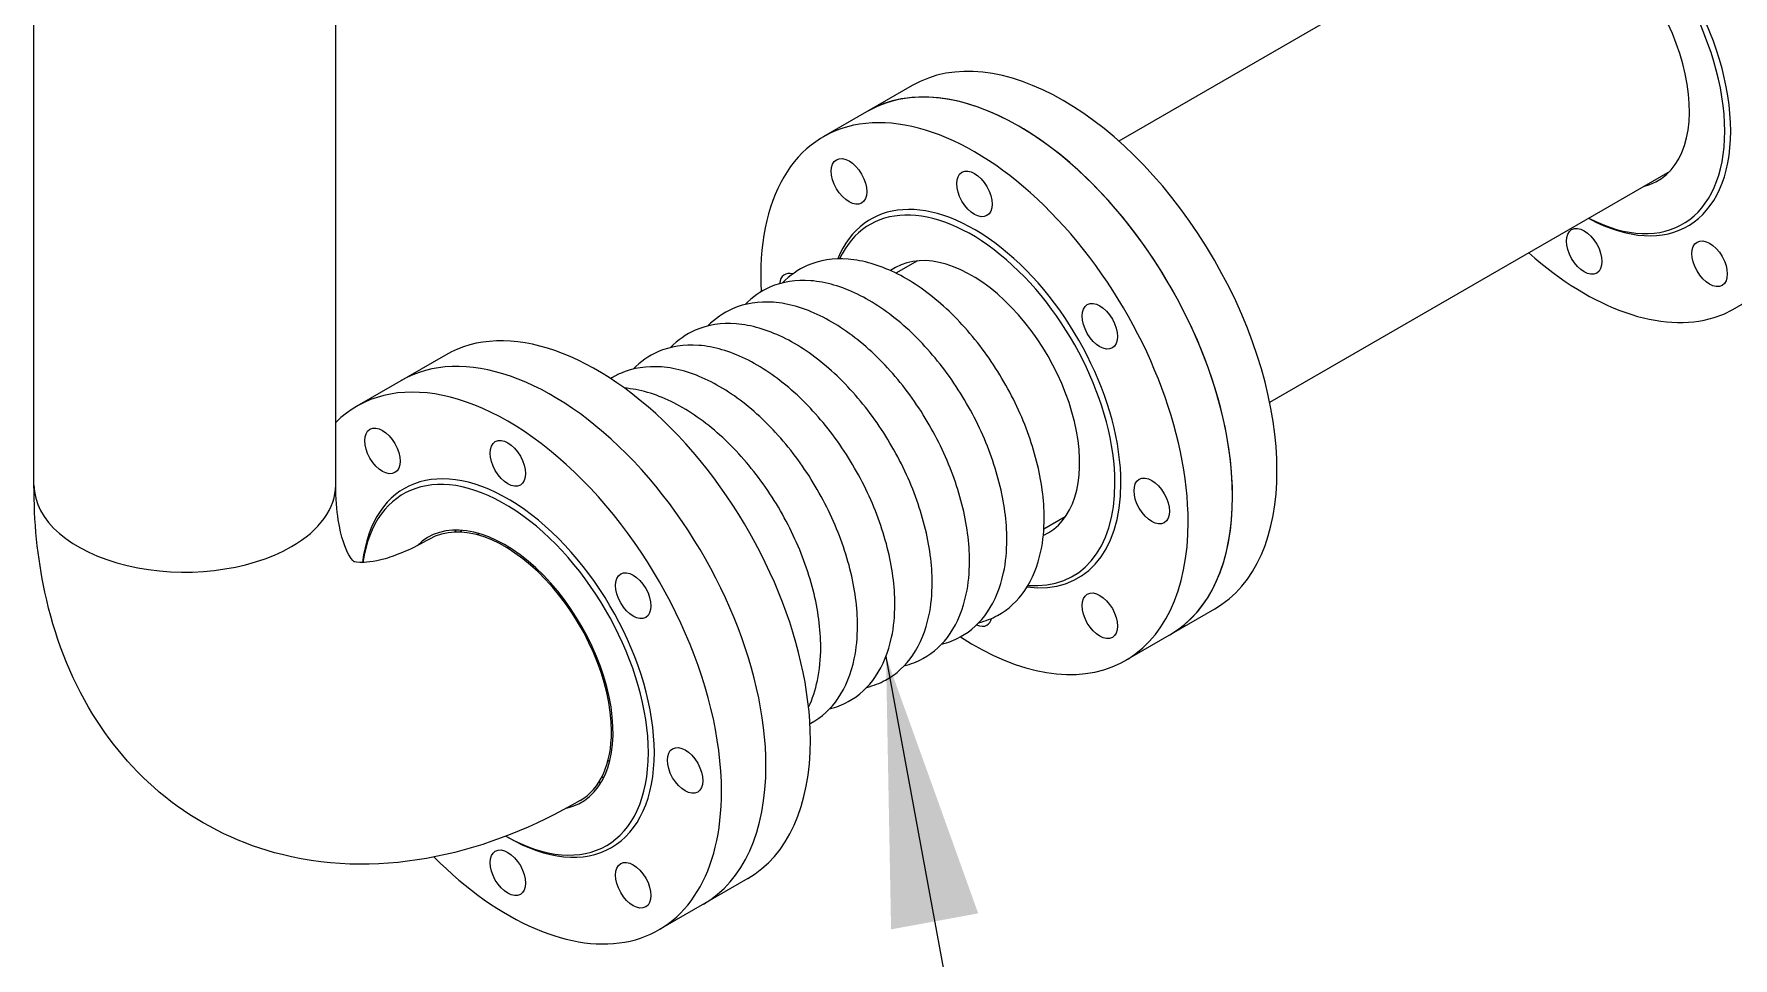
# Model space of a CAD drawing. Header units: millimetres. Extents: x -312439 to 477422, y -331570 to 212570.
# Drawn here: x 353733 to 354522, y 138670 to 139098 of the extents above; entities that cross this region are included whole.
import ezdxf

# ---------------------------------------------------------------- set-up
doc = ezdxf.new("R2010")
doc.units = ezdxf.units.MM
doc.layers.add('TEXTO FORMATO', color=4, linetype='Continuous')
doc.styles.add('ROMAND', font='ROMAND.SHX')
doc.dimstyles.new('1-50 (MILIMETRO)', dxfattribs={"dimscale": 0, "dimtxt": 125, "dimasz": 125, "dimexe": 100, "dimexo": 100, "dimgap": 50, "dimtad": 0, "dimdec": 0, "dimzin": 0, "dimdsep": 46, "dimtxsty": 'ROMAND', "dimcen": -390, "dimclrd": 1, "dimclre": 1, "dimclrt": 3, "dimadec": 0, "dimazin": 0, "dimtfac": 1, "dimtdec": 0, "dimtix": 1, "dimtmove": 2, "dimatfit": 2, "dimfxl": 1, "dimtvp": 1, "dimtolj": 1, "dimtzin": 0, "dimarcsym": 0})

msp = doc.modelspace()

# ---------------------------------------------------------------- linework, layer by layer
at = {"color": 5, "linetype": 'Continuous', "lineweight": 0, "extrusion": (4.44089e-16, 0.816497, 0.57735)}
for p, q in [((353733.478, 138889.018), (353733.478, 139336.46)), ((353873.467, 138889.018), (353873.467, 139336.46)), ((354422.444, 139155.753), (354236.829, 139048.588)), ((354492.438, 139034.519), (354306.823, 138927.355))]:
    msp.add_line(p, q, dxfattribs=at)
at = {"color": 4, "linetype": 'Continuous', "lineweight": 0, "extrusion": (4.44089e-16, 0.816497, 0.57735)}
for p, q in [((354140.951, 139074.338), (354099.728, 139050.538)), ((354143.413, 138993.028), (354133.447, 138987.274)), ((353924.445, 138949.338), (353883.222, 138925.538)), ((354211.999, 138874.234), (354202.032, 138868.48)), ((354281.184, 138831.447), (354239.961, 138807.647)), ((353952.436, 138726.114), (353953.338, 138725.593)), ((354064.678, 138706.447), (354023.455, 138682.647))]:
    msp.add_line(p, q, dxfattribs=at)
at = {"color": 4, "linetype": 'Continuous', "lineweight": 0}
for centre, major_axis, start_param, end_param in [((354493.991, 139116.238), (70.117, -121.446), 0.7853982, 2.7909146), ((354473.379, 139104.338), (70.117, -121.446), 0.7853982, 2.8101039), ((354452.768, 139092.438), (70.117, -121.446), 0.7853982, 4.1897984), ((354452.768, 139092.438), (48.071, -83.262), 0.7853982, 3.8969517), ((354451.382, 139091.638), (47.091, -81.565), 0.7853982, 3.8745889), ((354451.382, 139091.638), (35.518, -61.518), 6.1117729, 9.5961904), ((354211.068, 138952.893), (-70.117, 121.446), 3.1415927, 6.2831853), ((354190.456, 138940.993), (-70.117, 121.446), 3.1415927, 6.2831853), ((354190.456, 138940.993), (70.117, -121.446), 0.7853982, 3.1415927), ((354169.845, 138929.093), (70.117, -121.446), 0.7853982, 3.9923619), ((354452.768, 139092.438), (48.071, -83.262), 5.5278263, 7.0685835), ((354451.382, 139091.638), (47.091, -81.565), 5.5501891, 7.0685835), ((354452.768, 139092.438), (70.117, -121.446), 5.2349796, 7.0685835), ((354169.845, 138929.093), (48.071, -83.262), 0.7853982, 3.5596832), ((354168.459, 138928.293), (47.091, -81.565), 0.7853982, 3.5220032), ((354168.459, 138928.293), (35.518, -61.518), 6.2237155, 9.4842478), ((354087.572, 138976.593), (5.818, -10.076), 2.6038491, 3.8081087), ((353994.561, 138827.893), (70.117, -121.446), 0.7853982, 3.1415927), ((353973.95, 138815.993), (70.117, -121.446), 0.7853982, 3.1415927), ((353953.338, 138804.093), (70.117, -121.446), 0.7853982, 3.2926829), ((353953.338, 138804.093), (48.071, -83.262), 0.7853982, 3.7988444), ((353951.953, 138803.293), (47.091, -81.565), 0.7853982, 3.7733612), ((354169.845, 138929.093), (48.071, -83.262), 5.8650947, 7.0685835), ((354168.459, 138928.293), (47.091, -81.565), 5.9027747, 7.0685835), ((354190.456, 138940.993), (70.117, -121.446), 0, 0.7853982), ((354169.845, 138929.093), (70.117, -121.446), 5.4324161, 7.0685835), ((354169.845, 138834.093), (-5.818, 10.076), 3.1415927, 3.6793362), ((354169.845, 138834.093), (-5.818, 10.076), 2.4750766, 3.1415927), ((353951.953, 138803.293), (47.091, -81.565), 5.5050704, 7.0685835), ((353953.338, 138804.093), (48.071, -83.262), 5.4977871, 7.0685835), ((353994.561, 138827.893), (70.117, -121.446), 0, 0.7853982), ((353973.95, 138815.993), (70.117, -121.446), 0, 0.7853982), ((353953.338, 138804.093), (70.117, -121.446), 5.1450894, 7.0685835)]:
    msp.add_ellipse(centre, major_axis=major_axis, ratio=0.5773503, start_param=start_param, end_param=end_param, dxfattribs=at)
for centre, major_axis in [((354111.669, 139029.855), (5.818, -10.076)), ((354169.845, 139024.093), (5.818, -10.076)), ((354452.768, 138997.438), (-5.818, 10.076)), ((354510.943, 138991.676), (-5.818, 10.076)), ((354228.02, 138962.68), (-5.818, 10.076)), ((353895.163, 138904.855), (5.818, -10.076)), ((353953.338, 138899.093), (5.818, -10.076)), ((354252.117, 138881.593), (-5.818, 10.076)), ((354011.514, 138837.68), (-5.818, 10.076)), ((354228.02, 138828.33), (-5.818, 10.076)), ((354035.611, 138756.593), (-5.818, 10.076)), ((353953.338, 138709.093), (-5.818, 10.076)), ((354011.514, 138703.33), (-5.818, 10.076))]:
    msp.add_ellipse(centre, major_axis=major_axis, ratio=0.5773503, dxfattribs=at)
at = {"color": 5, "linetype": 'Continuous', "lineweight": 0}
for centre, major_axis, start_param, end_param in [((353803.473, 138889.018), (69.994, 0), 3.1415927, 5.4977871), ((353803.473, 138889.018), (69.994, 0), 5.4977871, 6.2831853), ((353951.953, 138803.293), (35.518, -61.518), 6.1036024, 9.5816852), ((353951.953, 138803.293), (34.997, -60.617), 0.7853982, 3.1415927), ((353973.95, 138815.993), (35.518, -61.518), 3.4564323, 3.481239), ((353973.95, 138815.993), (34.293, -59.397), 3.408813, 3.4341272), ((353973.95, 138815.993), (30.619, -53.033), 3.2605556, 3.2880462), ((353951.953, 138803.293), (34.997, -60.617), 0, 0.7853982), ((353973.95, 138815.993), (30.619, -53.033), 6.1367318, 6.1642223), ((353973.95, 138815.993), (35.518, -61.518), 5.943539, 5.9683457), ((353973.95, 138815.993), (34.293, -59.397), 5.9906507, 6.0159649)]:
    msp.add_ellipse(centre, major_axis=major_axis, ratio=0.5773503, start_param=start_param, end_param=end_param, dxfattribs=at)
at = {"color": 4, "linetype": 'Continuous', "lineweight": 0}
for points, knots in [([(354202.195, 138873.728), (354202.195, 138882.096), (354200.991, 138891.016), (354196.394, 138909.107), (354193.008, 138918.273), (354184.43, 138935.953), (354179.249, 138944.465), (354167.582, 138960.043), (354161.099, 138967.106), (354147.392, 138979.093), (354140.169, 138984.008), (354125.617, 138991.084), (354118.28, 138993.254), (354104.483, 138994.314), (354097.982, 138993.343), (354087.938, 138988.931), (354084.088, 138986.217), (354080.835, 138982.816)], [0, 0, 0, 0, 0.3311572, 0.3311572, 0.6612789, 0.6612789, 0.9899629, 0.9899629, 1.3188617, 1.3188617, 1.6494604, 1.6494604, 1.9798425, 1.9798425, 2.2926986, 2.2926986, 2.5231338, 2.5231338, 2.5231338, 2.5231338]), ([(354184.874, 138863.728), (354184.874, 138872.096), (354183.67, 138881.016), (354179.074, 138899.107), (354175.687, 138908.273), (354167.11, 138925.953), (354161.928, 138934.465), (354150.262, 138950.043), (354143.778, 138957.106), (354130.072, 138969.093), (354122.848, 138974.008), (354108.297, 138981.084), (354100.96, 138983.254), (354087.162, 138984.314), (354080.661, 138983.343), (354070.617, 138978.931), (354066.767, 138976.217), (354063.515, 138972.816)], [0, 0, 0, 0, 0.3311572, 0.3311572, 0.6612789, 0.6612789, 0.9899629, 0.9899629, 1.3188617, 1.3188617, 1.6494604, 1.6494604, 1.9798425, 1.9798425, 2.2926986, 2.2926986, 2.5231338, 2.5231338, 2.5231338, 2.5231338]), ([(354167.554, 138853.728), (354167.554, 138862.096), (354166.35, 138871.016), (354161.753, 138889.107), (354158.367, 138898.273), (354149.789, 138915.953), (354144.608, 138924.465), (354132.941, 138940.043), (354126.458, 138947.106), (354112.751, 138959.093), (354105.528, 138964.008), (354090.976, 138971.084), (354083.639, 138973.254), (354069.842, 138974.314), (354063.341, 138973.343), (354053.297, 138968.931), (354049.447, 138966.217), (354046.194, 138962.816)], [0, 0, 0, 0, 0.3311572, 0.3311572, 0.6612789, 0.6612789, 0.9899629, 0.9899629, 1.3188617, 1.3188617, 1.6494604, 1.6494604, 1.9798425, 1.9798425, 2.2926986, 2.2926986, 2.5231338, 2.5231338, 2.5231338, 2.5231338]), ([(354150.233, 138843.728), (354150.233, 138852.096), (354149.029, 138861.016), (354144.433, 138879.107), (354141.046, 138888.273), (354132.469, 138905.953), (354127.287, 138914.465), (354115.621, 138930.043), (354109.137, 138937.106), (354095.431, 138949.093), (354088.207, 138954.008), (354073.656, 138961.084), (354066.319, 138963.254), (354052.521, 138964.314), (354046.02, 138963.343), (354035.976, 138958.931), (354032.126, 138956.217), (354028.873, 138952.816)], [0, 0, 0, 0, 0.3311572, 0.3311572, 0.6612789, 0.6612789, 0.9899629, 0.9899629, 1.3188617, 1.3188617, 1.6494604, 1.6494604, 1.9798425, 1.9798425, 2.2926986, 2.2926986, 2.5231338, 2.5231338, 2.5231338, 2.5231338]), ([(354132.913, 138833.728), (354132.913, 138842.096), (354131.709, 138851.016), (354127.112, 138869.107), (354123.726, 138878.273), (354115.148, 138895.953), (354109.967, 138904.465), (354098.3, 138920.043), (354091.817, 138927.106), (354078.11, 138939.093), (354070.887, 138944.008), (354056.335, 138951.084), (354048.998, 138953.254), (354035.201, 138954.314), (354028.7, 138953.343), (354018.656, 138948.931), (354014.806, 138946.217), (354011.553, 138942.816)], [0, 0, 0, 0, 0.3311572, 0.3311572, 0.6612789, 0.6612789, 0.9899629, 0.9899629, 1.3188617, 1.3188617, 1.6494604, 1.6494604, 1.9798425, 1.9798425, 2.2926986, 2.2926986, 2.5231338, 2.5231338, 2.5231338, 2.5231338]), ([(354115.592, 138823.728), (354115.592, 138832.096), (354114.388, 138841.016), (354109.792, 138859.107), (354106.405, 138868.273), (354097.828, 138885.953), (354092.646, 138894.465), (354080.98, 138910.043), (354074.496, 138917.106), (354060.79, 138929.093), (354053.566, 138934.008), (354039.014, 138941.084), (354031.678, 138943.254), (354017.88, 138944.314), (354011.379, 138943.343), (354004.024, 138940.112), (354002.507, 138939.308), (354001.056, 138938.397)], [0, 0, 0, 0, 0.3311572, 0.3311572, 0.6612789, 0.6612789, 0.9899629, 0.9899629, 1.3188617, 1.3188617, 1.6494604, 1.6494604, 1.9798425, 1.9798425, 2.2926986, 2.2926986, 2.3777037, 2.3777037, 2.3777037, 2.3777037]), ([(354098.521, 138813.787), (354098.521, 138822.176), (354097.313, 138831.115), (354092.705, 138849.239), (354089.311, 138858.421), (354080.714, 138876.127), (354075.522, 138884.651), (354063.831, 138900.249), (354057.334, 138907.318), (354043.598, 138919.317), (354036.357, 138924.235), (354021.809, 138931.291), (354014.494, 138933.452), (354007.421, 138934.001)], [0, 0, 0, 0, 0.3314022, 0.3314022, 0.6617565, 0.6617565, 0.9906422, 0.9906422, 1.3197508, 1.3197508, 1.6505986, 1.6505986, 1.9792844, 1.9792844, 1.9792844, 1.9792844]), ([(354171.866, 138825.146), (354174.916, 138825.891), (354177.836, 138827.016), (354185.574, 138831.251), (354189.878, 138835.243), (354196.769, 138845.334), (354199.252, 138851.532), (354201.699, 138863.201), (354202.195, 138868.351), (354202.195, 138873.728)], [5.33084779, 5.33084779, 5.33084779, 5.33084779, 5.48461365, 5.48461365, 5.76847899, 5.76847899, 6.0704186, 6.0704186, 6.28318531, 6.28318531, 6.28318531, 6.28318531]), ([(354154.545, 138815.146), (354157.596, 138815.891), (354160.515, 138817.016), (354168.253, 138821.251), (354172.557, 138825.243), (354179.449, 138835.334), (354181.931, 138841.532), (354184.379, 138853.201), (354184.874, 138858.351), (354184.874, 138863.728)], [5.33084779, 5.33084779, 5.33084779, 5.33084779, 5.48461365, 5.48461365, 5.76847899, 5.76847899, 6.0704186, 6.0704186, 6.28318531, 6.28318531, 6.28318531, 6.28318531]), ([(354137.225, 138805.146), (354140.275, 138805.891), (354143.195, 138807.016), (354150.933, 138811.251), (354155.237, 138815.243), (354162.128, 138825.334), (354164.611, 138831.532), (354167.058, 138843.201), (354167.554, 138848.351), (354167.554, 138853.728)], [5.33084779, 5.33084779, 5.33084779, 5.33084779, 5.48461365, 5.48461365, 5.76847899, 5.76847899, 6.0704186, 6.0704186, 6.28318531, 6.28318531, 6.28318531, 6.28318531]), ([(354119.904, 138795.146), (354122.955, 138795.891), (354125.874, 138797.016), (354133.612, 138801.251), (354137.916, 138805.243), (354144.808, 138815.334), (354147.29, 138821.532), (354149.738, 138833.201), (354150.233, 138838.351), (354150.233, 138843.728)], [5.33084779, 5.33084779, 5.33084779, 5.33084779, 5.48461365, 5.48461365, 5.76847899, 5.76847899, 6.0704186, 6.0704186, 6.28318531, 6.28318531, 6.28318531, 6.28318531]), ([(354102.584, 138785.146), (354105.634, 138785.891), (354108.554, 138787.016), (354116.292, 138791.251), (354120.596, 138795.243), (354127.487, 138805.334), (354129.97, 138811.532), (354132.417, 138823.201), (354132.913, 138828.351), (354132.913, 138833.728)], [5.33084779, 5.33084779, 5.33084779, 5.33084779, 5.48461365, 5.48461365, 5.76847899, 5.76847899, 6.0704186, 6.0704186, 6.28318531, 6.28318531, 6.28318531, 6.28318531]), ([(354093.508, 138778.265), (354093.657, 138778.344), (354093.805, 138778.423), (354098.971, 138781.251), (354103.275, 138785.243), (354110.167, 138795.334), (354112.649, 138801.532), (354115.097, 138813.201), (354115.592, 138818.351), (354115.592, 138823.728)], [5.47627792, 5.47627792, 5.47627792, 5.47627792, 5.48461365, 5.48461365, 5.76847899, 5.76847899, 6.0704186, 6.0704186, 6.28318531, 6.28318531, 6.28318531, 6.28318531]), ([(354092.884, 138785.975), (354094.704, 138789.78), (354096.074, 138793.946), (354098.024, 138803.226), (354098.521, 138808.394), (354098.521, 138813.787)], [5.87469727, 5.87469727, 5.87469727, 5.87469727, 6.0700997, 6.0700997, 6.28318531, 6.28318531, 6.28318531, 6.28318531])]:
    msp.add_open_spline(points, degree=3, knots=knots, dxfattribs=at)
at = {"color": 5, "linetype": 'Continuous', "lineweight": 0}
for points, knots in [([(353986.95, 138742.676), (353965.904, 138730.525), (353943.539, 138721.358), (353896.86, 138711.921), (353872.373, 138711.586), (353830.118, 138722.125), (353812.279, 138730.592), (353782.352, 138753.422), (353770.142, 138767.384), (353749.942, 138800.261), (353742.8, 138819.533), (353735.049, 138855.552), (353733.478, 138872.19), (353733.478, 138889.018)], [1.5707963, 1.5707963, 1.5707963, 1.5707963, 1.8849556, 1.8849556, 2.1921911, 2.1921911, 2.4304134, 2.4304134, 2.6591714, 2.6591714, 2.9240626, 2.9240626, 3.1415927, 3.1415927, 3.1415927, 3.1415927]), ([(353916.956, 138863.909), (353909.049, 138859.344), (353901.949, 138856.419), (353890.89, 138853.255), (353886.959, 138852.977), (353881.927, 138853.178), (353881.966, 138853.505), (353881.95, 138853.514), (353881.337, 138853.591), (353878.071, 138859.4), (353875.924, 138864.754), (353873.917, 138877.417), (353873.467, 138882.879), (353873.467, 138889.018)], [1.5707963, 1.5707963, 1.5707963, 1.5707963, 1.8179228, 1.8179228, 2.0618101, 2.0618101, 2.3717354, 2.3717354, 2.6858947, 2.6858947, 2.9754222, 2.9754222, 3.1415927, 3.1415927, 3.1415927, 3.1415927])]:
    msp.add_open_spline(points, degree=3, knots=knots, dxfattribs=at)

# ---------------------------------------------------------------- leaders
at = {"layer": 'TEXTO FORMATO'}
msp.add_leader([(354128.808, 138809.507), (354185.64, 138499.928), (354230.973, 138499.928)], dimstyle='1-50 (MILIMETRO)', override={"dimscale": 1}, dxfattribs=at)

doc.saveas('drawing.dxf')
